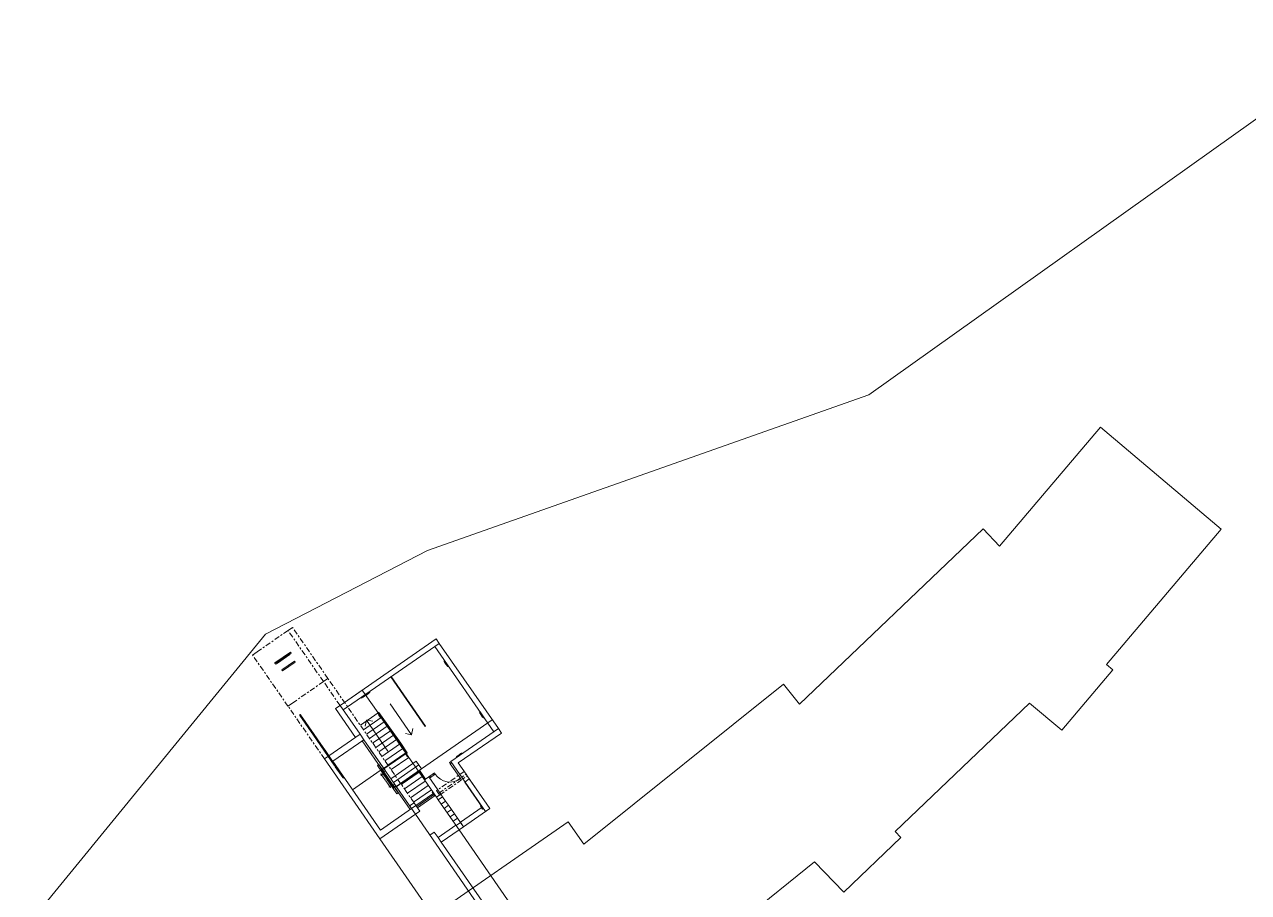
# Model space of a CAD drawing. Header units: metres. Extents: x 2747624 to 2747775, y 1250135 to 1250307.
# Drawn here: x 2747658.6 to 2747726.7, y 1250258.5 to 1250306.8 of the extents above; entities that cross this region are included whole.
import ezdxf

# ---------------------------------------------------------------- set-up
doc = ezdxf.new("R2010")
doc.units = ezdxf.units.M
doc.header["$MEASUREMENT"] = 0
doc.linetypes.add('Achse', pattern=[0.23, 0, -0.08, 0.15, 0])
doc.linetypes.add('Strichpunkt 3_1_1mm Achsen', pattern=[0.5, 0.3, -0.1, 0, -0.1])
for name, color, linetype in [('nichttragend', 7, 'Continuous'), ('tragend', 7, 'Continuous'), ('tragend Schichttrennlinien', 7, 'Continuous')]:
    doc.layers.add(name, color=color, linetype=linetype)

msp = doc.modelspace()

# ---------------------------------------------------------------- linework, layer by layer
at = {"layer": 'nichttragend', "color": 253, "linetype": 'Continuous', "lineweight": 0, "true_color": 0x9f9f9f}
for p, q in [((2747734.466, 1250306.785), (2747705.582, 1250286.203)), ((2747705.582, 1250286.203), (2747681.052, 1250277.544)), ((2747712.844, 1250277.792), (2747718.453, 1250284.408)), ((2747718.453, 1250284.408), (2747725.156, 1250278.726)), ((2747701.729, 1250269.005), (2747711.926, 1250278.753)), ((2747711.926, 1250278.753), (2747712.844, 1250277.792)), ((2747725.156, 1250278.726), (2747718.786, 1250271.212)), ((2747681.052, 1250277.544), (2747672.033, 1250272.902)), ((2747672.033, 1250272.902), (2747658.644, 1250256.514)), ((2747672.563, 1250271.295), (2747673.427, 1250271.893)), ((2747672.566, 1250271.292), (2747673.429, 1250271.89)), ((2747673.427, 1250271.893), (2747673.429, 1250271.89)), ((2747673.429, 1250271.89), (2747673.47, 1250271.831)), ((2747672.563, 1250271.295), (2747672.566, 1250271.292)), ((2747672.566, 1250271.292), (2747672.607, 1250271.233)), ((2747672.607, 1250271.233), (2747673.47, 1250271.831)), ((2747672.668, 1250271.32), (2747673.366, 1250271.804)), ((2747672.668, 1250271.32), (2747672.699, 1250271.275)), ((2747672.699, 1250271.275), (2747673.397, 1250271.759)), ((2747672.952, 1250270.909), (2747673.651, 1250271.393)), ((2747672.983, 1250270.864), (2747673.682, 1250271.348)), ((2747673.366, 1250271.804), (2747673.397, 1250271.759)), ((2747673.651, 1250271.393), (2747673.682, 1250271.348)), ((2747681.98, 1250271.412), (2747681.966, 1250271.402)), ((2747681.966, 1250271.402), (2747682.074, 1250271.246)), ((2747681.989, 1250271.43), (2747681.974, 1250271.42)), ((2747681.974, 1250271.42), (2747681.98, 1250271.412)), ((2747681.976, 1250271.384), (2747681.975, 1250271.384)), ((2747681.975, 1250271.384), (2747681.975, 1250271.383)), ((2747681.975, 1250271.383), (2747681.975, 1250271.382)), ((2747681.975, 1250271.382), (2747681.975, 1250271.38)), ((2747681.975, 1250271.38), (2747681.976, 1250271.376)), ((2747681.977, 1250271.384), (2747681.976, 1250271.384)), ((2747681.976, 1250271.376), (2747681.978, 1250271.371)), ((2747681.979, 1250271.383), (2747681.977, 1250271.384)), ((2747681.978, 1250271.371), (2747681.986, 1250271.355)), ((2747682.074, 1250271.246), (2747681.979, 1250271.383)), ((2747682.196, 1250271.1), (2747681.98, 1250271.412)), ((2747681.986, 1250271.355), (2747681.996, 1250271.338)), ((2747682.102, 1250271.266), (2747681.989, 1250271.43)), ((2747681.996, 1250271.338), (2747682.027, 1250271.288)), ((2747682.027, 1250271.288), (2747682.061, 1250271.237)), ((2747682.097, 1250271.188), (2747682.061, 1250271.237)), ((2747682.182, 1250271.09), (2747682.074, 1250271.246)), ((2747682.074, 1250271.246), (2747682.168, 1250271.109)), ((2747682.102, 1250271.266), (2747682.216, 1250271.102)), ((2747718.786, 1250271.212), (2747719.14, 1250270.913)), ((2747672.952, 1250270.909), (2747672.983, 1250270.864)), ((2747679.029, 1250270.541), (2747679.004, 1250270.523)), ((2747679.029, 1250270.541), (2747679.004, 1250270.523)), ((2747679.004, 1250270.523), (2747679.007, 1250270.519)), ((2747679.004, 1250270.523), (2747679.007, 1250270.519)), ((2747679.031, 1250270.536), (2747679.007, 1250270.519)), ((2747679.007, 1250270.519), (2747680.911, 1250267.77)), ((2747679.007, 1250270.519), (2747680.911, 1250267.77)), ((2747679.022, 1250270.524), (2747679.016, 1250270.532)), ((2747679.031, 1250270.536), (2747679.029, 1250270.541)), ((2747679.031, 1250270.536), (2747679.029, 1250270.541)), ((2747680.936, 1250267.787), (2747679.031, 1250270.536)), ((2747680.936, 1250267.787), (2747679.031, 1250270.536)), ((2747682.133, 1250271.141), (2747682.097, 1250271.188)), ((2747682.145, 1250271.126), (2747682.133, 1250271.141)), ((2747682.157, 1250271.113), (2747682.145, 1250271.126)), ((2747682.161, 1250271.109), (2747682.157, 1250271.113)), ((2747682.164, 1250271.106), (2747682.161, 1250271.109)), ((2747682.166, 1250271.105), (2747682.164, 1250271.106)), ((2747682.167, 1250271.105), (2747682.166, 1250271.105)), ((2747682.168, 1250271.105), (2747682.167, 1250271.105)), ((2747682.168, 1250271.109), (2747682.169, 1250271.107)), ((2747682.169, 1250271.106), (2747682.168, 1250271.105)), ((2747682.169, 1250271.107), (2747682.169, 1250271.106)), ((2747682.196, 1250271.1), (2747682.182, 1250271.09)), ((2747682.202, 1250271.092), (2747682.196, 1250271.1)), ((2747682.216, 1250271.102), (2747682.202, 1250271.092)), ((2747719.14, 1250270.913), (2747716.294, 1250267.557)), ((2747679.079, 1250270.468), (2747679.054, 1250270.451)), ((2747679.07, 1250270.455), (2747679.064, 1250270.463)), ((2747679.127, 1250270.399), (2747679.102, 1250270.382)), ((2747679.117, 1250270.386), (2747679.111, 1250270.395)), ((2747679.174, 1250270.33), (2747679.15, 1250270.313)), ((2747679.165, 1250270.318), (2747679.159, 1250270.326)), ((2747679.222, 1250270.261), (2747679.197, 1250270.244)), ((2747679.212, 1250270.249), (2747679.207, 1250270.257)), ((2747679.269, 1250270.193), (2747679.245, 1250270.176)), ((2747679.26, 1250270.18), (2747679.254, 1250270.188)), ((2747679.317, 1250270.124), (2747679.292, 1250270.107)), ((2747679.308, 1250270.111), (2747679.302, 1250270.12)), ((2747679.365, 1250270.055), (2747679.34, 1250270.038)), ((2747679.355, 1250270.043), (2747679.35, 1250270.051)), ((2747679.412, 1250269.986), (2747679.388, 1250269.969)), ((2747679.403, 1250269.974), (2747679.397, 1250269.982)), ((2747679.46, 1250269.918), (2747679.435, 1250269.901)), ((2747679.45, 1250269.905), (2747679.445, 1250269.913)), ((2747679.508, 1250269.849), (2747679.483, 1250269.832)), ((2747679.498, 1250269.836), (2747679.492, 1250269.845)), ((2747689.737, 1250261.22), (2747700.838, 1250270.117)), ((2747700.838, 1250270.117), (2747701.729, 1250269.005)), ((2747677.585, 1250269.534), (2747677.338, 1250269.363)), ((2747677.338, 1250269.363), (2747677.348, 1250269.349)), ((2747677.348, 1250269.349), (2747677.356, 1250269.355)), ((2747677.356, 1250269.355), (2747677.833, 1250269.685)), ((2747677.356, 1250269.355), (2747677.366, 1250269.34)), ((2747677.366, 1250269.34), (2747677.605, 1250269.505)), ((2747677.398, 1250269.361), (2747677.397, 1250269.36)), ((2747677.397, 1250269.36), (2747677.397, 1250269.359)), ((2747677.397, 1250269.359), (2747677.398, 1250269.358)), ((2747677.399, 1250269.363), (2747677.398, 1250269.361)), ((2747677.398, 1250269.358), (2747677.399, 1250269.358)), ((2747677.605, 1250269.505), (2747677.399, 1250269.363)), ((2747677.399, 1250269.358), (2747677.402, 1250269.359)), ((2747677.402, 1250269.359), (2747677.408, 1250269.362)), ((2747677.408, 1250269.362), (2747677.415, 1250269.366)), ((2747677.415, 1250269.366), (2747677.438, 1250269.378)), ((2747677.438, 1250269.378), (2747677.463, 1250269.394)), ((2747677.463, 1250269.394), (2747677.537, 1250269.442)), ((2747677.537, 1250269.442), (2747677.613, 1250269.493)), ((2747677.585, 1250269.534), (2747677.831, 1250269.705)), ((2747677.843, 1250269.671), (2747677.605, 1250269.505)), ((2747677.605, 1250269.505), (2747677.81, 1250269.648)), ((2747677.688, 1250269.546), (2747677.613, 1250269.493)), ((2747677.759, 1250269.599), (2747677.688, 1250269.546)), ((2747677.782, 1250269.617), (2747677.759, 1250269.599)), ((2747677.802, 1250269.633), (2747677.782, 1250269.617)), ((2747677.808, 1250269.639), (2747677.802, 1250269.633)), ((2747677.813, 1250269.644), (2747677.808, 1250269.639)), ((2747677.81, 1250269.648), (2747677.812, 1250269.649)), ((2747677.812, 1250269.649), (2747677.814, 1250269.649)), ((2747677.814, 1250269.646), (2747677.813, 1250269.644)), ((2747677.814, 1250269.649), (2747677.815, 1250269.648)), ((2747677.815, 1250269.647), (2747677.814, 1250269.646)), ((2747677.815, 1250269.648), (2747677.815, 1250269.647)), ((2747677.831, 1250269.705), (2747677.841, 1250269.691)), ((2747677.841, 1250269.691), (2747677.833, 1250269.685)), ((2747677.833, 1250269.685), (2747677.843, 1250269.671)), ((2747679.555, 1250269.78), (2747679.531, 1250269.763)), ((2747679.546, 1250269.768), (2747679.54, 1250269.776)), ((2747679.603, 1250269.711), (2747679.578, 1250269.694)), ((2747679.593, 1250269.699), (2747679.588, 1250269.707)), ((2747679.65, 1250269.643), (2747679.626, 1250269.626)), ((2747679.641, 1250269.63), (2747679.635, 1250269.638)), ((2747679.698, 1250269.574), (2747679.673, 1250269.557)), ((2747679.689, 1250269.561), (2747679.683, 1250269.57)), ((2747679.746, 1250269.505), (2747679.721, 1250269.488)), ((2747679.736, 1250269.493), (2747679.73, 1250269.501)), ((2747679.793, 1250269.437), (2747679.769, 1250269.419)), ((2747679.784, 1250269.424), (2747679.778, 1250269.432)), ((2747679.841, 1250269.368), (2747679.816, 1250269.351)), ((2747679.831, 1250269.355), (2747679.826, 1250269.363)), ((2747679.889, 1250269.299), (2747679.864, 1250269.282)), ((2747679.879, 1250269.286), (2747679.873, 1250269.295)), ((2747679.936, 1250269.23), (2747679.911, 1250269.213)), ((2747679.927, 1250269.218), (2747679.921, 1250269.226)), ((2747679.984, 1250269.162), (2747679.959, 1250269.144)), ((2747678.268, 1250268.548), (2747679.844, 1250266.273)), ((2747678.34, 1250268.55), (2747678.315, 1250268.532)), ((2747678.315, 1250268.532), (2747678.318, 1250268.528)), ((2747678.34, 1250268.549), (2747678.316, 1250268.532)), ((2747678.316, 1250268.532), (2747678.318, 1250268.528)), ((2747678.343, 1250268.545), (2747678.318, 1250268.528)), ((2747678.318, 1250268.528), (2747679.53, 1250266.813)), ((2747678.318, 1250268.528), (2747679.53, 1250266.813)), ((2747678.333, 1250268.533), (2747678.327, 1250268.541)), ((2747678.343, 1250268.545), (2747678.34, 1250268.55)), ((2747678.343, 1250268.545), (2747678.34, 1250268.549)), ((2747679.555, 1250266.83), (2747678.343, 1250268.545)), ((2747679.555, 1250266.83), (2747678.343, 1250268.545)), ((2747680.162, 1250267.305), (2747678.967, 1250269.032)), ((2747679.974, 1250269.149), (2747679.969, 1250269.157)), ((2747680.031, 1250269.093), (2747680.007, 1250269.076)), ((2747680.022, 1250269.08), (2747680.016, 1250269.088)), ((2747680.079, 1250269.024), (2747680.054, 1250269.007)), ((2747680.07, 1250269.011), (2747680.064, 1250269.02)), ((2747680.127, 1250268.955), (2747680.102, 1250268.938)), ((2747680.117, 1250268.943), (2747680.111, 1250268.951)), ((2747680.174, 1250268.887), (2747680.15, 1250268.869)), ((2747680.165, 1250268.874), (2747680.159, 1250268.882)), ((2747680.222, 1250268.818), (2747680.197, 1250268.801)), ((2747680.212, 1250268.805), (2747680.207, 1250268.813)), ((2747680.269, 1250268.749), (2747680.245, 1250268.732)), ((2747680.26, 1250268.736), (2747680.254, 1250268.745)), ((2747680.317, 1250268.68), (2747680.292, 1250268.663)), ((2747680.308, 1250268.668), (2747680.302, 1250268.676)), ((2747680.365, 1250268.612), (2747680.34, 1250268.595)), ((2747680.355, 1250268.599), (2747680.35, 1250268.607)), ((2747680.412, 1250268.543), (2747680.388, 1250268.526)), ((2747680.403, 1250268.53), (2747680.397, 1250268.538)), ((2747683.955, 1250268.561), (2747683.941, 1250268.551)), ((2747683.941, 1250268.551), (2747684.049, 1250268.395)), ((2747683.964, 1250268.579), (2747683.949, 1250268.569)), ((2747683.949, 1250268.569), (2747683.955, 1250268.561)), ((2747683.951, 1250268.533), (2747683.95, 1250268.533)), ((2747683.95, 1250268.533), (2747683.95, 1250268.532)), ((2747683.95, 1250268.532), (2747683.95, 1250268.531)), ((2747683.95, 1250268.531), (2747683.95, 1250268.529)), ((2747683.95, 1250268.529), (2747683.951, 1250268.525)), ((2747683.952, 1250268.533), (2747683.951, 1250268.533)), ((2747683.951, 1250268.525), (2747683.953, 1250268.52)), ((2747683.954, 1250268.532), (2747683.952, 1250268.533)), ((2747683.953, 1250268.52), (2747683.961, 1250268.504)), ((2747684.049, 1250268.395), (2747683.954, 1250268.532)), ((2747683.955, 1250268.561), (2747684.171, 1250268.249)), ((2747683.961, 1250268.504), (2747683.971, 1250268.487)), ((2747684.078, 1250268.415), (2747683.964, 1250268.579)), ((2747683.971, 1250268.487), (2747684.002, 1250268.437)), ((2747714.512, 1250269.067), (2747707.038, 1250261.923)), ((2747716.294, 1250267.557), (2747714.512, 1250269.067)), ((2747673.925, 1250268.407), (2747673.966, 1250268.436)), ((2747673.942, 1250268.383), (2747673.925, 1250268.407)), ((2747673.983, 1250268.411), (2747673.942, 1250268.383)), ((2747674.705, 1250267.281), (2747673.942, 1250268.383)), ((2747674.763, 1250267.285), (2747673.966, 1250268.436)), ((2747673.966, 1250268.436), (2747673.983, 1250268.411)), ((2747673.983, 1250268.411), (2747674.746, 1250267.31)), ((2747677.651, 1250268.121), (2747677.588, 1250267.773)), ((2747678.847, 1250266.394), (2747677.651, 1250268.121)), ((2747677.651, 1250268.121), (2747677.999, 1250268.058)), ((2747678.349, 1250268.4), (2747678.334, 1250268.39)), ((2747678.334, 1250268.39), (2747678.39, 1250268.31)), ((2747678.339, 1250268.384), (2747678.338, 1250268.385)), ((2747678.338, 1250268.385), (2747678.338, 1250268.385)), ((2747678.338, 1250268.385), (2747678.338, 1250268.385)), ((2747678.338, 1250268.385), (2747678.338, 1250268.385)), ((2747678.338, 1250268.385), (2747678.338, 1250268.384)), ((2747678.338, 1250268.384), (2747678.339, 1250268.384)), ((2747678.339, 1250268.384), (2747678.34, 1250268.382)), ((2747678.39, 1250268.31), (2747678.339, 1250268.384)), ((2747678.34, 1250268.382), (2747678.342, 1250268.379)), ((2747678.342, 1250268.379), (2747678.347, 1250268.371)), ((2747678.357, 1250268.418), (2747678.343, 1250268.409)), ((2747678.343, 1250268.409), (2747678.349, 1250268.4)), ((2747678.347, 1250268.371), (2747678.353, 1250268.363)), ((2747678.349, 1250268.4), (2747678.46, 1250268.24)), ((2747678.353, 1250268.363), (2747678.37, 1250268.337)), ((2747678.419, 1250268.33), (2747678.357, 1250268.418)), ((2747678.393, 1250268.474), (2747678.369, 1250268.457)), ((2747678.37, 1250268.337), (2747678.389, 1250268.31)), ((2747678.384, 1250268.461), (2747678.378, 1250268.469)), ((2747678.408, 1250268.283), (2747678.389, 1250268.31)), ((2747678.445, 1250268.23), (2747678.39, 1250268.31)), ((2747678.39, 1250268.31), (2747678.441, 1250268.237)), ((2747678.426, 1250268.257), (2747678.408, 1250268.283)), ((2747678.444, 1250268.403), (2747678.419, 1250268.385)), ((2747678.419, 1250268.33), (2747678.48, 1250268.242)), ((2747678.432, 1250268.248), (2747678.426, 1250268.257)), ((2747678.434, 1250268.39), (2747678.428, 1250268.398)), ((2747678.437, 1250268.241), (2747678.432, 1250268.248)), ((2747678.439, 1250268.238), (2747678.437, 1250268.241)), ((2747678.441, 1250268.236), (2747678.439, 1250268.238)), ((2747678.441, 1250268.237), (2747678.441, 1250268.236)), ((2747678.441, 1250268.236), (2747678.442, 1250268.235)), ((2747678.442, 1250268.235), (2747678.441, 1250268.236)), ((2747678.441, 1250268.236), (2747678.441, 1250268.236)), ((2747678.442, 1250268.235), (2747678.442, 1250268.235)), ((2747678.442, 1250268.235), (2747678.442, 1250268.235)), ((2747678.46, 1250268.24), (2747678.445, 1250268.23)), ((2747678.466, 1250268.232), (2747678.46, 1250268.24)), ((2747678.48, 1250268.242), (2747678.466, 1250268.232)), ((2747678.494, 1250268.331), (2747678.47, 1250268.314)), ((2747678.485, 1250268.318), (2747678.479, 1250268.326)), ((2747678.545, 1250268.26), (2747678.52, 1250268.242)), ((2747678.535, 1250268.247), (2747678.529, 1250268.255)), ((2747678.595, 1250268.188), (2747678.571, 1250268.171)), ((2747678.586, 1250268.175), (2747678.58, 1250268.184)), ((2747678.646, 1250268.117), (2747678.621, 1250268.099)), ((2747678.636, 1250268.104), (2747678.63, 1250268.112)), ((2747678.696, 1250268.045), (2747678.672, 1250268.028)), ((2747678.687, 1250268.032), (2747678.681, 1250268.041)), ((2747678.747, 1250267.974), (2747678.722, 1250267.956)), ((2747678.737, 1250267.961), (2747678.732, 1250267.969)), ((2747678.797, 1250267.902), (2747678.773, 1250267.885)), ((2747678.788, 1250267.89), (2747678.782, 1250267.898)), ((2747678.848, 1250267.831), (2747678.823, 1250267.813)), ((2747678.838, 1250267.818), (2747678.833, 1250267.826)), ((2747680.46, 1250268.474), (2747680.435, 1250268.457)), ((2747680.45, 1250268.461), (2747680.445, 1250268.47)), ((2747680.508, 1250268.405), (2747680.483, 1250268.388)), ((2747680.498, 1250268.393), (2747680.492, 1250268.401)), ((2747680.555, 1250268.337), (2747680.531, 1250268.32)), ((2747680.546, 1250268.324), (2747680.54, 1250268.332)), ((2747680.603, 1250268.268), (2747680.578, 1250268.251)), ((2747680.593, 1250268.255), (2747680.588, 1250268.263)), ((2747680.65, 1250268.199), (2747680.626, 1250268.182)), ((2747680.641, 1250268.186), (2747680.635, 1250268.195)), ((2747680.698, 1250268.13), (2747680.673, 1250268.113)), ((2747680.689, 1250268.118), (2747680.683, 1250268.126)), ((2747680.746, 1250268.062), (2747680.721, 1250268.045)), ((2747680.736, 1250268.049), (2747680.73, 1250268.057)), ((2747680.793, 1250267.993), (2747680.769, 1250267.976)), ((2747680.784, 1250267.98), (2747680.778, 1250267.988)), ((2747680.841, 1250267.924), (2747680.816, 1250267.907)), ((2747680.831, 1250267.912), (2747680.826, 1250267.92)), ((2747680.888, 1250267.855), (2747680.864, 1250267.838)), ((2747680.879, 1250267.843), (2747680.873, 1250267.851)), ((2747684.002, 1250268.437), (2747684.036, 1250268.386)), ((2747684.072, 1250268.337), (2747684.036, 1250268.386)), ((2747684.157, 1250268.239), (2747684.049, 1250268.395)), ((2747684.049, 1250268.395), (2747684.144, 1250268.258)), ((2747684.108, 1250268.29), (2747684.072, 1250268.337)), ((2747684.078, 1250268.415), (2747684.191, 1250268.25)), ((2747684.12, 1250268.275), (2747684.108, 1250268.29)), ((2747684.132, 1250268.262), (2747684.12, 1250268.275)), ((2747684.136, 1250268.258), (2747684.132, 1250268.262)), ((2747684.139, 1250268.255), (2747684.136, 1250268.258)), ((2747684.141, 1250268.254), (2747684.139, 1250268.255)), ((2747684.142, 1250268.254), (2747684.141, 1250268.254)), ((2747684.143, 1250268.254), (2747684.142, 1250268.254)), ((2747684.144, 1250268.255), (2747684.143, 1250268.254)), ((2747684.144, 1250268.258), (2747684.144, 1250268.256)), ((2747684.144, 1250268.256), (2747684.144, 1250268.255)), ((2747684.171, 1250268.249), (2747684.157, 1250268.239)), ((2747684.177, 1250268.24), (2747684.171, 1250268.249)), ((2747684.191, 1250268.25), (2747684.177, 1250268.24)), ((2747674.649, 1250267.362), (2747674.69, 1250267.39)), ((2747674.666, 1250267.337), (2747674.649, 1250267.362)), ((2747674.707, 1250267.366), (2747674.666, 1250267.337)), ((2747675.315, 1250266.4), (2747674.666, 1250267.337)), ((2747675.374, 1250266.404), (2747674.69, 1250267.39)), ((2747674.69, 1250267.39), (2747674.707, 1250267.366)), ((2747674.705, 1250267.281), (2747674.746, 1250267.31)), ((2747674.722, 1250267.256), (2747674.705, 1250267.281)), ((2747674.707, 1250267.366), (2747675.357, 1250266.429)), ((2747674.763, 1250267.285), (2747674.722, 1250267.256)), ((2747674.746, 1250267.31), (2747674.763, 1250267.285)), ((2747678.898, 1250267.759), (2747678.874, 1250267.742)), ((2747678.889, 1250267.747), (2747678.883, 1250267.755)), ((2747678.949, 1250267.688), (2747678.924, 1250267.671)), ((2747678.939, 1250267.675), (2747678.934, 1250267.683)), ((2747678.999, 1250267.616), (2747678.975, 1250267.599)), ((2747678.99, 1250267.604), (2747678.984, 1250267.612)), ((2747679.05, 1250267.545), (2747679.025, 1250267.528)), ((2747679.04, 1250267.532), (2747679.035, 1250267.54)), ((2747679.1, 1250267.473), (2747679.076, 1250267.456)), ((2747679.091, 1250267.461), (2747679.085, 1250267.469)), ((2747679.151, 1250267.402), (2747679.126, 1250267.385)), ((2747679.141, 1250267.389), (2747679.136, 1250267.397)), ((2747679.201, 1250267.331), (2747679.177, 1250267.313)), ((2747679.192, 1250267.318), (2747679.186, 1250267.326)), ((2747679.252, 1250267.259), (2747679.227, 1250267.242)), ((2747679.242, 1250267.246), (2747679.237, 1250267.255)), ((2747679.302, 1250267.188), (2747679.278, 1250267.17)), ((2747679.293, 1250267.175), (2747679.287, 1250267.183)), ((2747680.162, 1250267.305), (2747679.815, 1250267.369)), ((2747680.162, 1250267.305), (2747680.226, 1250267.653)), ((2747680.936, 1250267.787), (2747680.911, 1250267.77)), ((2747680.911, 1250267.77), (2747680.914, 1250267.765)), ((2747680.911, 1250267.77), (2747680.914, 1250267.765)), ((2747680.914, 1250267.765), (2747680.939, 1250267.783)), ((2747680.914, 1250267.765), (2747680.939, 1250267.783)), ((2747680.927, 1250267.774), (2747680.921, 1250267.782)), ((2747680.939, 1250267.783), (2747680.936, 1250267.787)), ((2747680.939, 1250267.783), (2747680.936, 1250267.787)), ((2747675.308, 1250266.411), (2747675.349, 1250266.439)), ((2747675.919, 1250265.617), (2747675.349, 1250266.439)), ((2747675.349, 1250266.439), (2747675.366, 1250266.415)), ((2747677.504, 1250267.027), (2747677.421, 1250266.97)), ((2747678.624, 1250265.233), (2747677.421, 1250266.97)), ((2747678.706, 1250265.29), (2747677.504, 1250267.027)), ((2747679.353, 1250267.116), (2747679.328, 1250267.099)), ((2747679.343, 1250267.103), (2747679.338, 1250267.112)), ((2747679.403, 1250267.045), (2747679.379, 1250267.027)), ((2747679.394, 1250267.032), (2747679.388, 1250267.04)), ((2747679.454, 1250266.973), (2747679.429, 1250266.956)), ((2747679.444, 1250266.961), (2747679.439, 1250266.969)), ((2747679.504, 1250266.902), (2747679.48, 1250266.884)), ((2747679.495, 1250266.889), (2747679.489, 1250266.897)), ((2747679.555, 1250266.83), (2747679.53, 1250266.813)), ((2747679.53, 1250266.813), (2747679.879, 1250266.309)), ((2747679.53, 1250266.813), (2747679.879, 1250266.309)), ((2747679.546, 1250266.818), (2747679.54, 1250266.826)), ((2747679.921, 1250266.302), (2747679.555, 1250266.83)), ((2747679.921, 1250266.302), (2747679.555, 1250266.83)), ((2747679.6, 1250266.766), (2747679.575, 1250266.749)), ((2747679.59, 1250266.753), (2747679.584, 1250266.761)), ((2747679.644, 1250266.701), (2747679.62, 1250266.684)), ((2747679.635, 1250266.689), (2747679.629, 1250266.697)), ((2747679.689, 1250266.637), (2747679.664, 1250266.62)), ((2747679.68, 1250266.624), (2747679.674, 1250266.632)), ((2747679.734, 1250266.572), (2747679.709, 1250266.555)), ((2747679.724, 1250266.56), (2747679.718, 1250266.568)), ((2747679.778, 1250266.508), (2747679.754, 1250266.491)), ((2747679.769, 1250266.495), (2747679.763, 1250266.503)), ((2747679.823, 1250266.443), (2747679.798, 1250266.426)), ((2747679.814, 1250266.431), (2747679.808, 1250266.439)), ((2747675.325, 1250266.386), (2747675.308, 1250266.411)), ((2747675.315, 1250266.4), (2747675.357, 1250266.429)), ((2747675.333, 1250266.375), (2747675.315, 1250266.4)), ((2747675.366, 1250266.415), (2747675.325, 1250266.386)), ((2747675.86, 1250265.613), (2747675.325, 1250266.386)), ((2747675.374, 1250266.404), (2747675.333, 1250266.375)), ((2747675.357, 1250266.429), (2747675.374, 1250266.404)), ((2747675.366, 1250266.415), (2747675.901, 1250265.642)), ((2747679.879, 1250266.309), (2747678.605, 1250265.427)), ((2747679.879, 1250266.309), (2747678.605, 1250265.427)), ((2747678.622, 1250265.402), (2747679.921, 1250266.302)), ((2747678.622, 1250265.402), (2747679.921, 1250266.302)), ((2747679.105, 1250265.736), (2747679.087, 1250265.761)), ((2747679.185, 1250265.792), (2747679.168, 1250265.817)), ((2747679.172, 1250265.802), (2747679.18, 1250265.807)), ((2747679.265, 1250265.848), (2747679.248, 1250265.872)), ((2747679.253, 1250265.857), (2747679.261, 1250265.863)), ((2747679.346, 1250265.903), (2747679.329, 1250265.928)), ((2747679.333, 1250265.913), (2747679.341, 1250265.919)), ((2747679.426, 1250265.959), (2747679.409, 1250265.984)), ((2747679.413, 1250265.969), (2747679.422, 1250265.974)), ((2747679.507, 1250266.015), (2747679.489, 1250266.04)), ((2747679.494, 1250266.024), (2747679.502, 1250266.03)), ((2747679.587, 1250266.071), (2747679.57, 1250266.095)), ((2747679.574, 1250266.08), (2747679.583, 1250266.086)), ((2747679.667, 1250266.126), (2747679.65, 1250266.151)), ((2747679.655, 1250266.136), (2747679.663, 1250266.141)), ((2747679.748, 1250266.182), (2747679.731, 1250266.207)), ((2747679.735, 1250266.191), (2747679.743, 1250266.197)), ((2747679.828, 1250266.238), (2747679.811, 1250266.262)), ((2747679.816, 1250266.247), (2747679.824, 1250266.253)), ((2747679.835, 1250266.255), (2747679.821, 1250266.245)), ((2747679.821, 1250266.245), (2747679.876, 1250266.165)), ((2747679.824, 1250266.239), (2747679.824, 1250266.24)), ((2747679.824, 1250266.24), (2747679.824, 1250266.239)), ((2747679.825, 1250266.239), (2747679.824, 1250266.239)), ((2747679.824, 1250266.239), (2747679.824, 1250266.239)), ((2747679.824, 1250266.239), (2747679.825, 1250266.238)), ((2747679.825, 1250266.238), (2747679.825, 1250266.239)), ((2747679.825, 1250266.238), (2747679.826, 1250266.236)), ((2747679.876, 1250266.165), (2747679.825, 1250266.238)), ((2747679.826, 1250266.236), (2747679.828, 1250266.234)), ((2747679.828, 1250266.234), (2747679.833, 1250266.226)), ((2747679.844, 1250266.273), (2747679.829, 1250266.263)), ((2747679.829, 1250266.263), (2747679.835, 1250266.255)), ((2747679.833, 1250266.226), (2747679.839, 1250266.217)), ((2747679.835, 1250266.255), (2747679.946, 1250266.094)), ((2747679.839, 1250266.217), (2747679.857, 1250266.191)), ((2747679.868, 1250266.379), (2747679.843, 1250266.362)), ((2747679.905, 1250266.185), (2747679.844, 1250266.273)), ((2747679.858, 1250266.366), (2747679.853, 1250266.374)), ((2747679.857, 1250266.191), (2747679.875, 1250266.164)), ((2747679.894, 1250266.137), (2747679.875, 1250266.164)), ((2747679.932, 1250266.085), (2747679.876, 1250266.165)), ((2747679.876, 1250266.165), (2747679.927, 1250266.091)), ((2747679.912, 1250266.314), (2747679.888, 1250266.297)), ((2747679.912, 1250266.111), (2747679.894, 1250266.137)), ((2747679.903, 1250266.302), (2747679.897, 1250266.31)), ((2747679.905, 1250266.185), (2747679.966, 1250266.096)), ((2747679.918, 1250266.103), (2747679.912, 1250266.111)), ((2747679.924, 1250266.095), (2747679.918, 1250266.103)), ((2747679.925, 1250266.093), (2747679.924, 1250266.095)), ((2747679.927, 1250266.091), (2747679.925, 1250266.093)), ((2747679.927, 1250266.091), (2747679.928, 1250266.09)), ((2747679.927, 1250266.09), (2747679.927, 1250266.091)), ((2747679.928, 1250266.09), (2747679.927, 1250266.09)), ((2747679.928, 1250266.09), (2747679.928, 1250266.09)), ((2747679.928, 1250266.09), (2747679.928, 1250266.09)), ((2747679.928, 1250266.09), (2747679.928, 1250266.09)), ((2747679.946, 1250266.094), (2747679.932, 1250266.085)), ((2747679.952, 1250266.086), (2747679.946, 1250266.094)), ((2747679.966, 1250266.096), (2747679.952, 1250266.086)), ((2747682.266, 1250265.762), (2747682.331, 1250265.807)), ((2747682.311, 1250265.696), (2747682.266, 1250265.762)), ((2747682.377, 1250265.742), (2747682.331, 1250265.807)), ((2747682.331, 1250265.807), (2747682.377, 1250265.742)), ((2747682.377, 1250265.742), (2747682.331, 1250265.807)), ((2747682.377, 1250265.742), (2747682.331, 1250265.807)), ((2747682.649, 1250266.07), (2747682.805, 1250266.178)), ((2747682.658, 1250266.055), (2747682.649, 1250266.07)), ((2747682.65, 1250266.05), (2747682.658, 1250266.055)), ((2747682.66, 1250266.035), (2747682.65, 1250266.05)), ((2747682.971, 1250266.272), (2747682.658, 1250266.055)), ((2747682.825, 1250266.149), (2747682.66, 1250266.035)), ((2747682.664, 1250266.085), (2747682.665, 1250266.087)), ((2747682.664, 1250266.084), (2747682.664, 1250266.085)), ((2747682.664, 1250266.083), (2747682.664, 1250266.084)), ((2747682.665, 1250266.083), (2747682.664, 1250266.083)), ((2747682.665, 1250266.087), (2747682.668, 1250266.091)), ((2747682.666, 1250266.083), (2747682.665, 1250266.083)), ((2747682.668, 1250266.083), (2747682.666, 1250266.083)), ((2747682.805, 1250266.178), (2747682.668, 1250266.083)), ((2747682.668, 1250266.091), (2747682.672, 1250266.095)), ((2747682.672, 1250266.095), (2747682.685, 1250266.106)), ((2747682.685, 1250266.106), (2747682.7, 1250266.119)), ((2747682.7, 1250266.119), (2747682.747, 1250266.155)), ((2747682.747, 1250266.155), (2747682.796, 1250266.19)), ((2747682.847, 1250266.224), (2747682.796, 1250266.19)), ((2747682.961, 1250266.286), (2747682.805, 1250266.178)), ((2747682.805, 1250266.178), (2747682.942, 1250266.273)), ((2747682.825, 1250266.149), (2747682.989, 1250266.263)), ((2747682.897, 1250266.256), (2747682.847, 1250266.224)), ((2747682.914, 1250266.265), (2747682.897, 1250266.256)), ((2747682.929, 1250266.273), (2747682.914, 1250266.265)), ((2747682.935, 1250266.275), (2747682.929, 1250266.273)), ((2747682.939, 1250266.277), (2747682.935, 1250266.275)), ((2747682.941, 1250266.277), (2747682.939, 1250266.277)), ((2747682.942, 1250266.277), (2747682.941, 1250266.277)), ((2747682.943, 1250266.277), (2747682.942, 1250266.277)), ((2747682.942, 1250266.273), (2747682.943, 1250266.274)), ((2747682.943, 1250266.276), (2747682.943, 1250266.277)), ((2747682.943, 1250266.274), (2747682.943, 1250266.276)), ((2747682.971, 1250266.272), (2747682.961, 1250266.286)), ((2747682.979, 1250266.277), (2747682.971, 1250266.272)), ((2747682.989, 1250266.263), (2747682.979, 1250266.277)), ((2747675.86, 1250265.613), (2747675.901, 1250265.642)), ((2747675.877, 1250265.589), (2747675.86, 1250265.613)), ((2747675.919, 1250265.617), (2747675.877, 1250265.589)), ((2747675.901, 1250265.642), (2747675.919, 1250265.617)), ((2747675.902, 1250265.554), (2747675.943, 1250265.582)), ((2747675.919, 1250265.529), (2747675.902, 1250265.554)), ((2747675.96, 1250265.558), (2747675.919, 1250265.529)), ((2747676.34, 1250264.921), (2747675.919, 1250265.529)), ((2747676.398, 1250264.925), (2747675.943, 1250265.582)), ((2747675.943, 1250265.582), (2747675.96, 1250265.558)), ((2747675.943, 1250265.582), (2747676.398, 1250264.924)), ((2747676.398, 1250264.924), (2747675.943, 1250265.582)), ((2747675.96, 1250265.558), (2747676.381, 1250264.949)), ((2747678.257, 1250265.596), (2747678.331, 1250265.647)), ((2747679.347, 1250264.022), (2747678.257, 1250265.596)), ((2747679.421, 1250264.073), (2747678.331, 1250265.647)), ((2747678.717, 1250264.756), (2747678.451, 1250265.141)), ((2747678.451, 1250265.141), (2747678.466, 1250265.03)), ((2747678.451, 1250265.141), (2747678.549, 1250265.087)), ((2747678.543, 1250265.341), (2747678.506, 1250265.316)), ((2747678.506, 1250265.316), (2747678.583, 1250265.205)), ((2747678.566, 1250265.22), (2747678.533, 1250265.197)), ((2747678.533, 1250265.197), (2747678.799, 1250264.813)), ((2747678.62, 1250265.23), (2747678.543, 1250265.341)), ((2747678.554, 1250265.325), (2747678.636, 1250265.382)), ((2747678.554, 1250265.325), (2747678.636, 1250265.382)), ((2747678.832, 1250264.836), (2747678.566, 1250265.22)), ((2747678.583, 1250265.205), (2747678.62, 1250265.23)), ((2747678.605, 1250265.427), (2747678.601, 1250265.424)), ((2747678.605, 1250265.427), (2747678.601, 1250265.424)), ((2747678.601, 1250265.424), (2747678.618, 1250265.399)), ((2747678.601, 1250265.424), (2747678.618, 1250265.399)), ((2747678.622, 1250265.402), (2747678.605, 1250265.427)), ((2747678.609, 1250265.412), (2747678.618, 1250265.417)), ((2747678.618, 1250265.399), (2747678.622, 1250265.402)), ((2747678.618, 1250265.399), (2747678.622, 1250265.402)), ((2747678.706, 1250265.29), (2747678.624, 1250265.233)), ((2747678.702, 1250265.458), (2747678.685, 1250265.483)), ((2747678.69, 1250265.467), (2747678.698, 1250265.473)), ((2747678.783, 1250265.514), (2747678.766, 1250265.538)), ((2747678.77, 1250265.523), (2747678.778, 1250265.529)), ((2747678.863, 1250265.569), (2747678.846, 1250265.594)), ((2747678.851, 1250265.579), (2747678.859, 1250265.584)), ((2747678.944, 1250265.625), (2747678.927, 1250265.65)), ((2747678.931, 1250265.634), (2747678.939, 1250265.64)), ((2747679.024, 1250265.681), (2747679.007, 1250265.705)), ((2747679.011, 1250265.69), (2747679.02, 1250265.696)), ((2747679.092, 1250265.746), (2747679.1, 1250265.752)), ((2747680.593, 1250265.332), (2747679.294, 1250264.432)), ((2747680.593, 1250265.332), (2747679.294, 1250264.432)), ((2747679.311, 1250264.408), (2747680.585, 1250265.29)), ((2747679.311, 1250264.408), (2747680.585, 1250265.29)), ((2747680.259, 1250265.101), (2747680.276, 1250265.076)), ((2747680.272, 1250265.091), (2747680.263, 1250265.085)), ((2747680.339, 1250265.156), (2747680.356, 1250265.132)), ((2747680.352, 1250265.147), (2747680.344, 1250265.141)), ((2747680.42, 1250265.212), (2747680.437, 1250265.187)), ((2747680.432, 1250265.202), (2747680.424, 1250265.197)), ((2747680.5, 1250265.268), (2747680.517, 1250265.243)), ((2747680.513, 1250265.258), (2747680.505, 1250265.252)), ((2747680.581, 1250265.323), (2747680.598, 1250265.299)), ((2747680.593, 1250265.314), (2747680.585, 1250265.308)), ((2747680.585, 1250265.29), (2747680.909, 1250264.822)), ((2747680.585, 1250265.29), (2747680.909, 1250264.822)), ((2747680.934, 1250264.839), (2747680.593, 1250265.332)), ((2747680.934, 1250264.839), (2747680.593, 1250265.332)), ((2747680.657, 1250265.24), (2747680.632, 1250265.222)), ((2747680.647, 1250265.227), (2747680.642, 1250265.235)), ((2747680.712, 1250265.16), (2747680.688, 1250265.142)), ((2747680.703, 1250265.147), (2747680.697, 1250265.155)), ((2747680.768, 1250265.08), (2747680.743, 1250265.062)), ((2747681.115, 1250264.965), (2747681.427, 1250265.181)), ((2747681.16, 1250264.899), (2747681.473, 1250265.115)), ((2747681.361, 1250265.136), (2747681.427, 1250265.181)), ((2747681.407, 1250265.07), (2747681.361, 1250265.136)), ((2747681.473, 1250265.115), (2747681.407, 1250265.07)), ((2747681.427, 1250265.181), (2747681.435, 1250265.169)), ((2747681.435, 1250265.169), (2747681.45, 1250265.148)), ((2747681.45, 1250265.148), (2747681.473, 1250265.115)), ((2747682.377, 1250265.742), (2747682.311, 1250265.696)), ((2747682.311, 1250265.696), (2747682.892, 1250264.858)), ((2747676.34, 1250264.921), (2747676.381, 1250264.949)), ((2747676.357, 1250264.896), (2747676.34, 1250264.921)), ((2747676.398, 1250264.925), (2747676.357, 1250264.896)), ((2747676.381, 1250264.949), (2747676.398, 1250264.925)), ((2747678.722, 1250264.748), (2747678.989, 1250264.364)), ((2747678.799, 1250264.813), (2747678.832, 1250264.836)), ((2747678.805, 1250264.805), (2747678.838, 1250264.828)), ((2747679.071, 1250264.421), (2747678.805, 1250264.805)), ((2747678.838, 1250264.828), (2747679.104, 1250264.443)), ((2747678.989, 1250264.364), (2747678.891, 1250264.417)), ((2747678.989, 1250264.364), (2747678.973, 1250264.474)), ((2747679.104, 1250264.443), (2747679.071, 1250264.421)), ((2747679.132, 1250264.49), (2747679.095, 1250264.465)), ((2747679.095, 1250264.465), (2747679.172, 1250264.354)), ((2747679.209, 1250264.379), (2747679.132, 1250264.49)), ((2747679.219, 1250264.55), (2747679.137, 1250264.494)), ((2747680.074, 1250263.141), (2747679.137, 1250264.494)), ((2747679.198, 1250264.396), (2747679.28, 1250264.453)), ((2747679.198, 1250264.396), (2747679.28, 1250264.453)), ((2747680.156, 1250263.198), (2747679.219, 1250264.55)), ((2747679.294, 1250264.432), (2747679.29, 1250264.429)), ((2747679.294, 1250264.432), (2747679.29, 1250264.429)), ((2747679.29, 1250264.429), (2747679.307, 1250264.405)), ((2747679.29, 1250264.429), (2747679.307, 1250264.405)), ((2747679.294, 1250264.432), (2747679.311, 1250264.408)), ((2747679.307, 1250264.423), (2747679.298, 1250264.417)), ((2747679.307, 1250264.405), (2747679.311, 1250264.408)), ((2747679.307, 1250264.405), (2747679.311, 1250264.408)), ((2747679.374, 1250264.488), (2747679.391, 1250264.463)), ((2747679.387, 1250264.478), (2747679.379, 1250264.473)), ((2747679.455, 1250264.544), (2747679.472, 1250264.519)), ((2747679.467, 1250264.534), (2747679.459, 1250264.528)), ((2747679.535, 1250264.599), (2747679.552, 1250264.575)), ((2747679.548, 1250264.59), (2747679.54, 1250264.584)), ((2747679.616, 1250264.655), (2747679.633, 1250264.63)), ((2747679.628, 1250264.646), (2747679.62, 1250264.64)), ((2747679.696, 1250264.711), (2747679.713, 1250264.686)), ((2747679.709, 1250264.701), (2747679.7, 1250264.696)), ((2747679.776, 1250264.766), (2747679.794, 1250264.742)), ((2747679.789, 1250264.757), (2747679.781, 1250264.751)), ((2747679.857, 1250264.822), (2747679.874, 1250264.797)), ((2747679.869, 1250264.813), (2747679.861, 1250264.807)), ((2747679.937, 1250264.878), (2747679.954, 1250264.853)), ((2747679.95, 1250264.868), (2747679.942, 1250264.863)), ((2747680.018, 1250264.933), (2747680.035, 1250264.909)), ((2747680.03, 1250264.924), (2747680.022, 1250264.918)), ((2747680.098, 1250264.989), (2747680.115, 1250264.965)), ((2747680.111, 1250264.98), (2747680.102, 1250264.974)), ((2747680.178, 1250265.045), (2747680.196, 1250265.02)), ((2747680.191, 1250265.035), (2747680.183, 1250265.03)), ((2747680.758, 1250265.067), (2747680.752, 1250265.075)), ((2747680.823, 1250265), (2747680.798, 1250264.982)), ((2747680.814, 1250264.987), (2747680.808, 1250264.995)), ((2747680.879, 1250264.919), (2747680.854, 1250264.902)), ((2747680.869, 1250264.907), (2747680.863, 1250264.915)), ((2747680.934, 1250264.839), (2747680.909, 1250264.822)), ((2747680.909, 1250264.822), (2747680.912, 1250264.818)), ((2747680.909, 1250264.822), (2747680.912, 1250264.818)), ((2747680.912, 1250264.818), (2747680.937, 1250264.835)), ((2747680.912, 1250264.818), (2747680.937, 1250264.835)), ((2747680.924, 1250264.827), (2747680.919, 1250264.835)), ((2747680.937, 1250264.835), (2747680.934, 1250264.839)), ((2747680.937, 1250264.835), (2747680.934, 1250264.839)), ((2747681.115, 1250264.965), (2747681.181, 1250265.01)), ((2747681.16, 1250264.899), (2747681.115, 1250264.965)), ((2747681.16, 1250264.899), (2747681.115, 1250264.965)), ((2747681.16, 1250264.899), (2747681.115, 1250264.965)), ((2747681.16, 1250264.899), (2747681.115, 1250264.965)), ((2747681.226, 1250264.945), (2747681.16, 1250264.899)), ((2747681.181, 1250265.01), (2747681.226, 1250264.945)), ((2747683.121, 1250264.678), (2747683.367, 1250264.848)), ((2747683.121, 1250264.678), (2747684.089, 1250263.28)), ((2747684.335, 1250263.451), (2747683.367, 1250264.848)), ((2747679.172, 1250264.354), (2747679.209, 1250264.379)), ((2747679.421, 1250264.073), (2747679.347, 1250264.022)), ((2747681.321, 1250264.109), (2747681.307, 1250264.099)), ((2747681.307, 1250264.099), (2747681.362, 1250264.019)), ((2747681.311, 1250264.093), (2747681.31, 1250264.094)), ((2747681.31, 1250264.094), (2747681.31, 1250264.094)), ((2747681.31, 1250264.094), (2747681.31, 1250264.094)), ((2747681.31, 1250264.094), (2747681.311, 1250264.093)), ((2747681.311, 1250264.093), (2747681.311, 1250264.093)), ((2747681.311, 1250264.093), (2747681.311, 1250264.092)), ((2747681.362, 1250264.019), (2747681.311, 1250264.093)), ((2747681.311, 1250264.092), (2747681.312, 1250264.091)), ((2747681.312, 1250264.091), (2747681.314, 1250264.088)), ((2747681.314, 1250264.088), (2747681.319, 1250264.08)), ((2747681.33, 1250264.127), (2747681.315, 1250264.117)), ((2747681.315, 1250264.117), (2747681.321, 1250264.109)), ((2747681.319, 1250264.08), (2747681.325, 1250264.072)), ((2747681.321, 1250264.109), (2747681.432, 1250263.949)), ((2747681.325, 1250264.072), (2747681.343, 1250264.045)), ((2747681.391, 1250264.039), (2747681.33, 1250264.127)), ((2747681.343, 1250264.045), (2747681.361, 1250264.019)), ((2747681.38, 1250263.992), (2747681.361, 1250264.019)), ((2747681.418, 1250263.939), (2747681.362, 1250264.019)), ((2747681.362, 1250264.019), (2747681.413, 1250263.946)), ((2747681.398, 1250263.966), (2747681.38, 1250263.992)), ((2747681.391, 1250264.039), (2747681.452, 1250263.951)), ((2747681.404, 1250263.957), (2747681.398, 1250263.966)), ((2747681.41, 1250263.95), (2747681.404, 1250263.957)), ((2747681.412, 1250263.947), (2747681.41, 1250263.95)), ((2747681.413, 1250263.945), (2747681.412, 1250263.947)), ((2747681.413, 1250263.946), (2747681.414, 1250263.945)), ((2747681.414, 1250263.945), (2747681.413, 1250263.945)), ((2747681.414, 1250263.945), (2747681.414, 1250263.944)), ((2747681.414, 1250263.944), (2747681.414, 1250263.945)), ((2747681.414, 1250263.944), (2747681.414, 1250263.944)), ((2747681.414, 1250263.944), (2747681.414, 1250263.944)), ((2747681.432, 1250263.949), (2747681.418, 1250263.939)), ((2747681.438, 1250263.941), (2747681.432, 1250263.949)), ((2747681.452, 1250263.951), (2747681.438, 1250263.941)), ((2747680.074, 1250263.141), (2747680.156, 1250263.198)), ((2747684.089, 1250263.28), (2747682.872, 1250262.437)), ((2747683.043, 1250262.191), (2747684.506, 1250263.204)), ((2747684.014, 1250263.347), (2747684, 1250263.337)), ((2747684, 1250263.337), (2747684.055, 1250263.257)), ((2747684.004, 1250263.332), (2747684.003, 1250263.332)), ((2747684.003, 1250263.332), (2747684.003, 1250263.332)), ((2747684.003, 1250263.332), (2747684.004, 1250263.331)), ((2747684.004, 1250263.331), (2747684.004, 1250263.332)), ((2747684.005, 1250263.331), (2747684.004, 1250263.331)), ((2747684.004, 1250263.331), (2747684.004, 1250263.33)), ((2747684.004, 1250263.33), (2747684.005, 1250263.329)), ((2747684.055, 1250263.257), (2747684.005, 1250263.331)), ((2747684.005, 1250263.329), (2747684.007, 1250263.326)), ((2747684.007, 1250263.326), (2747684.012, 1250263.318)), ((2747684.023, 1250263.365), (2747684.009, 1250263.355)), ((2747684.009, 1250263.355), (2747684.014, 1250263.347)), ((2747684.012, 1250263.318), (2747684.018, 1250263.31)), ((2747684.014, 1250263.347), (2747684.125, 1250263.187)), ((2747684.018, 1250263.31), (2747684.036, 1250263.283)), ((2747684.084, 1250263.277), (2747684.023, 1250263.365)), ((2747684.036, 1250263.283), (2747684.055, 1250263.257)), ((2747684.111, 1250263.177), (2747684.055, 1250263.257)), ((2747684.073, 1250263.23), (2747684.055, 1250263.257)), ((2747684.055, 1250263.257), (2747684.106, 1250263.184)), ((2747684.092, 1250263.204), (2747684.073, 1250263.23)), ((2747684.084, 1250263.277), (2747684.145, 1250263.189)), ((2747684.098, 1250263.195), (2747684.092, 1250263.204)), ((2747684.103, 1250263.188), (2747684.098, 1250263.195)), ((2747684.105, 1250263.185), (2747684.103, 1250263.188)), ((2747684.106, 1250263.183), (2747684.105, 1250263.185)), ((2747684.106, 1250263.184), (2747684.107, 1250263.183)), ((2747684.107, 1250263.183), (2747684.106, 1250263.183)), ((2747684.107, 1250263.183), (2747684.107, 1250263.182)), ((2747684.107, 1250263.182), (2747684.107, 1250263.183)), ((2747684.107, 1250263.182), (2747684.107, 1250263.182)), ((2747684.107, 1250263.182), (2747684.107, 1250263.182)), ((2747684.125, 1250263.187), (2747684.111, 1250263.177)), ((2747684.131, 1250263.179), (2747684.125, 1250263.187)), ((2747684.145, 1250263.189), (2747684.131, 1250263.179)), ((2747684.506, 1250263.204), (2747684.335, 1250263.451)), ((2747680.651, 1250256.775), (2747688.872, 1250262.469)), ((2747682.872, 1250262.437), (2747683.043, 1250262.191)), ((2747688.872, 1250262.469), (2747689.737, 1250261.22)), ((2747707.038, 1250261.923), (2747707.358, 1250261.589)), ((2747707.358, 1250261.589), (2747704.177, 1250258.549)), ((2747702.563, 1250260.238), (2747694.502, 1250253.778)), ((2747704.177, 1250258.549), (2747702.563, 1250260.238))]:
    msp.add_line(p, q, dxfattribs=at)
at = {"layer": 'nichttragend', "color": 253, "linetype": 'Achse', "lineweight": 0, "true_color": 0x9f9f9f}
for p, q in [((2747678.33, 1250268.537), (2747678.327, 1250268.541)), ((2747678.33, 1250268.537), (2747679.543, 1250266.822)), ((2747679.543, 1250266.822), (2747679.9, 1250266.306)), ((2747679.9, 1250266.306), (2747678.614, 1250265.415)), ((2747678.614, 1250265.415), (2747678.609, 1250265.412)), ((2747679.303, 1250264.42), (2747680.589, 1250265.311)), ((2747680.589, 1250265.311), (2747680.922, 1250264.831)), ((2747679.303, 1250264.42), (2747679.298, 1250264.417)), ((2747680.922, 1250264.831), (2747680.924, 1250264.827))]:
    msp.add_line(p, q, dxfattribs=at)
at = {"layer": 'nichttragend', "color": 253, "linetype": 'Strichpunkt 3_1_1mm Achsen', "lineweight": 0, "true_color": 0x9f9f9f}
for p, q in [((2747677.812, 1250266.571), (2747678.032, 1250266.254)), ((2747678.032, 1250266.254), (2747677.812, 1250266.571))]:
    msp.add_line(p, q, dxfattribs=at)
at = {"layer": 'nichttragend', "color": 253, "linetype": 'Continuous', "lineweight": 0, "true_color": 0x9f9f9f}
msp.add_arc((2747682.311, 1250265.696), 1.02, 214.70989, 304.70989, dxfattribs=at)
at = {"layer": 'tragend', "color": 94, "linetype": 'Strichpunkt 3_1_1mm Achsen', "lineweight": 0, "true_color": 0x009900}
for p, q in [((2747673.541, 1250273.274), (2747673.294, 1250273.103)), ((2747675.51, 1250270.432), (2747673.541, 1250273.274)), ((2747673.294, 1250273.103), (2747671.568, 1250271.907)), ((2747675.263, 1250270.261), (2747673.294, 1250273.103)), ((2747671.568, 1250271.907), (2747671.322, 1250271.737)), ((2747673.29, 1250268.894), (2747671.322, 1250271.737)), ((2747675.263, 1250270.261), (2747673.537, 1250269.065)), ((2747675.51, 1250270.432), (2747675.263, 1250270.261)), ((2747676.185, 1250268.93), (2747675.263, 1250270.261)), ((2747679.895, 1250264.102), (2747675.51, 1250270.432)), ((2747673.537, 1250269.065), (2747673.29, 1250268.894)), ((2747675.322, 1250265.961), (2747673.29, 1250268.894)), ((2747683.083, 1250265.26), (2747681.554, 1250264.201)), ((2747681.66, 1250264.047), (2747683.189, 1250265.106)), ((2747683.253, 1250265.013), (2747683.189, 1250265.106)), ((2747681.724, 1250263.954), (2747683.253, 1250265.013)), ((2747680.299, 1250263.518), (2747679.895, 1250264.102)), ((2747681.66, 1250264.047), (2747681.554, 1250264.201)), ((2747681.724, 1250263.954), (2747681.66, 1250264.047)), ((2747680.299, 1250263.518), (2747680.052, 1250263.347)), ((2747680.4, 1250263.372), (2747680.299, 1250263.518))]:
    msp.add_line(p, q, dxfattribs=at)
at = {"layer": 'tragend', "color": 94, "linetype": 'Continuous', "lineweight": 0, "true_color": 0x009900}
for p, q in [((2747681.529, 1250272.631), (2747676.185, 1250268.93)), ((2747681.699, 1250272.384), (2747681.529, 1250272.631)), ((2747676.356, 1250268.683), (2747681.699, 1250272.384)), ((2747681.453, 1250272.214), (2747684.736, 1250267.473)), ((2747684.983, 1250267.644), (2747681.699, 1250272.384)), ((2747677.418, 1250269.784), (2747676.432, 1250269.101)), ((2747677.589, 1250269.537), (2747677.418, 1250269.784)), ((2747678.298, 1250268.514), (2747677.589, 1250269.537)), ((2747676.185, 1250268.93), (2747675.939, 1250268.759)), ((2747675.939, 1250268.759), (2747677.048, 1250267.157)), ((2747677.295, 1250267.328), (2747676.185, 1250268.93)), ((2747677.312, 1250267.831), (2747678.298, 1250268.514)), ((2747678.469, 1250268.267), (2747678.298, 1250268.514)), ((2747677.482, 1250267.584), (2747678.469, 1250268.267)), ((2747677.653, 1250267.337), (2747678.64, 1250268.021)), ((2747678.64, 1250268.021), (2747678.469, 1250268.267)), ((2747678.811, 1250267.774), (2747678.64, 1250268.021)), ((2747680.714, 1250265.413), (2747684.643, 1250268.134)), ((2747677.295, 1250267.328), (2747675.569, 1250266.132)), ((2747677.504, 1250267.027), (2747677.295, 1250267.328)), ((2747677.824, 1250267.091), (2747678.811, 1250267.774)), ((2747677.995, 1250266.844), (2747678.981, 1250267.527)), ((2747678.166, 1250266.598), (2747679.152, 1250267.281)), ((2747678.981, 1250267.527), (2747678.811, 1250267.774)), ((2747679.152, 1250267.281), (2747678.981, 1250267.527)), ((2747679.323, 1250267.034), (2747679.152, 1250267.281)), ((2747684.983, 1250267.644), (2747682.583, 1250265.981)), ((2747682.753, 1250265.735), (2747685.154, 1250267.398)), ((2747685.154, 1250267.398), (2747684.983, 1250267.644)), ((2747675.777, 1250265.831), (2747677.504, 1250267.027)), ((2747680.155, 1250263.198), (2747677.504, 1250267.027)), ((2747678.337, 1250266.351), (2747679.323, 1250267.034)), ((2747678.507, 1250266.104), (2747679.494, 1250266.788)), ((2747678.678, 1250265.858), (2747679.665, 1250266.541)), ((2747679.494, 1250266.788), (2747679.323, 1250267.034)), ((2747679.665, 1250266.541), (2747679.494, 1250266.788)), ((2747679.836, 1250266.294), (2747679.665, 1250266.541)), ((2747675.569, 1250266.132), (2747675.322, 1250265.961)), ((2747678.399, 1250261.52), (2747675.322, 1250265.961)), ((2747678.429, 1250262.003), (2747675.777, 1250265.831)), ((2747678.849, 1250265.611), (2747679.836, 1250266.294)), ((2747680.418, 1250265.84), (2747679.004, 1250264.861)), ((2747679.02, 1250265.364), (2747680.006, 1250266.048)), ((2747680.006, 1250266.048), (2747679.836, 1250266.294)), ((2747680.576, 1250265.226), (2747680.006, 1250266.048)), ((2747680.714, 1250265.413), (2747680.418, 1250265.84)), ((2747682.583, 1250265.981), (2747682.336, 1250265.811)), ((2747682.336, 1250265.811), (2747684.26, 1250263.034)), ((2747676.873, 1250264.25), (2747678.599, 1250265.445)), ((2747679.152, 1250264.647), (2747680.566, 1250265.626)), ((2747679.3, 1250264.433), (2747680.714, 1250265.413)), ((2747679.589, 1250264.542), (2747680.576, 1250265.226)), ((2747680.747, 1250264.979), (2747680.576, 1250265.226)), ((2747683.189, 1250265.106), (2747682.753, 1250265.735)), ((2747679.76, 1250264.296), (2747680.747, 1250264.979)), ((2747679.931, 1250264.049), (2747680.917, 1250264.733)), ((2747680.102, 1250263.803), (2747681.088, 1250264.486)), ((2747680.873, 1250264.797), (2747680.747, 1250264.979)), ((2747681.119, 1250264.968), (2747680.873, 1250264.797)), ((2747681.543, 1250263.829), (2747680.873, 1250264.797)), ((2747681.79, 1250263.999), (2747681.119, 1250264.968)), ((2747684.506, 1250263.204), (2747683.253, 1250265.013)), ((2747680.273, 1250263.556), (2747681.259, 1250264.239)), ((2747680.403, 1250263.368), (2747681.39, 1250264.051)), ((2747680.443, 1250263.309), (2747681.43, 1250263.993)), ((2747680.489, 1250263.244), (2747681.475, 1250263.927)), ((2747681.64, 1250263.689), (2747681.543, 1250263.829)), ((2747681.64, 1250263.689), (2747681.887, 1250263.86)), ((2747681.887, 1250263.86), (2747681.79, 1250263.999)), ((2747682.052, 1250263.621), (2747681.887, 1250263.86)), ((2747678.429, 1250262.003), (2747680.155, 1250263.198)), ((2747680.4, 1250263.372), (2747680.154, 1250263.201)), ((2747680.372, 1250262.886), (2747680.155, 1250263.198)), ((2747680.371, 1250262.887), (2747680.618, 1250263.057)), ((2747680.618, 1250263.057), (2747680.4, 1250263.372)), ((2747681.806, 1250263.45), (2747681.64, 1250263.689)), ((2747681.806, 1250263.45), (2747682.052, 1250263.621)), ((2747682.796, 1250262.02), (2747681.806, 1250263.45)), ((2747681.971, 1250263.212), (2747682.217, 1250263.383)), ((2747682.217, 1250263.383), (2747682.052, 1250263.621)), ((2747682.136, 1250262.974), (2747682.382, 1250263.144)), ((2747682.382, 1250263.144), (2747682.217, 1250263.383)), ((2747682.548, 1250262.906), (2747682.382, 1250263.144)), ((2747684.26, 1250263.034), (2747684.506, 1250263.204)), ((2747678.645, 1250261.691), (2747680.372, 1250262.886)), ((2747684.424, 1250257.037), (2747680.372, 1250262.886)), ((2747682.301, 1250262.735), (2747682.548, 1250262.906)), ((2747682.466, 1250262.497), (2747682.713, 1250262.668)), ((2747682.713, 1250262.668), (2747682.548, 1250262.906)), ((2747682.631, 1250262.258), (2747682.878, 1250262.429)), ((2747682.878, 1250262.429), (2747682.713, 1250262.668)), ((2747683.043, 1250262.191), (2747682.878, 1250262.429)), ((2747678.399, 1250261.52), (2747678.645, 1250261.691)), ((2747681.177, 1250261.723), (2747681.424, 1250261.894)), ((2747681.633, 1250261.592), (2747681.424, 1250261.894)), ((2747681.633, 1250261.592), (2747682.619, 1250262.275)), ((2747681.81, 1250261.337), (2747682.796, 1250262.02)), ((2747682.796, 1250262.02), (2747683.043, 1250262.191)), ((2747685.657, 1250257.891), (2747682.796, 1250262.02)), ((2747682.451, 1250255.67), (2747678.399, 1250261.52)), ((2747681.81, 1250261.337), (2747681.633, 1250261.592)), ((2747684.67, 1250257.207), (2747681.81, 1250261.337))]:
    msp.add_line(p, q, dxfattribs=at)
at = {"layer": 'tragend Schichttrennlinien', "color": 94, "linetype": 'Continuous', "lineweight": 0, "true_color": 0x009900}
msp.add_line((2747681.543, 1250263.829), (2747681.79, 1250263.999), dxfattribs=at)

doc.saveas('drawing.dxf')
